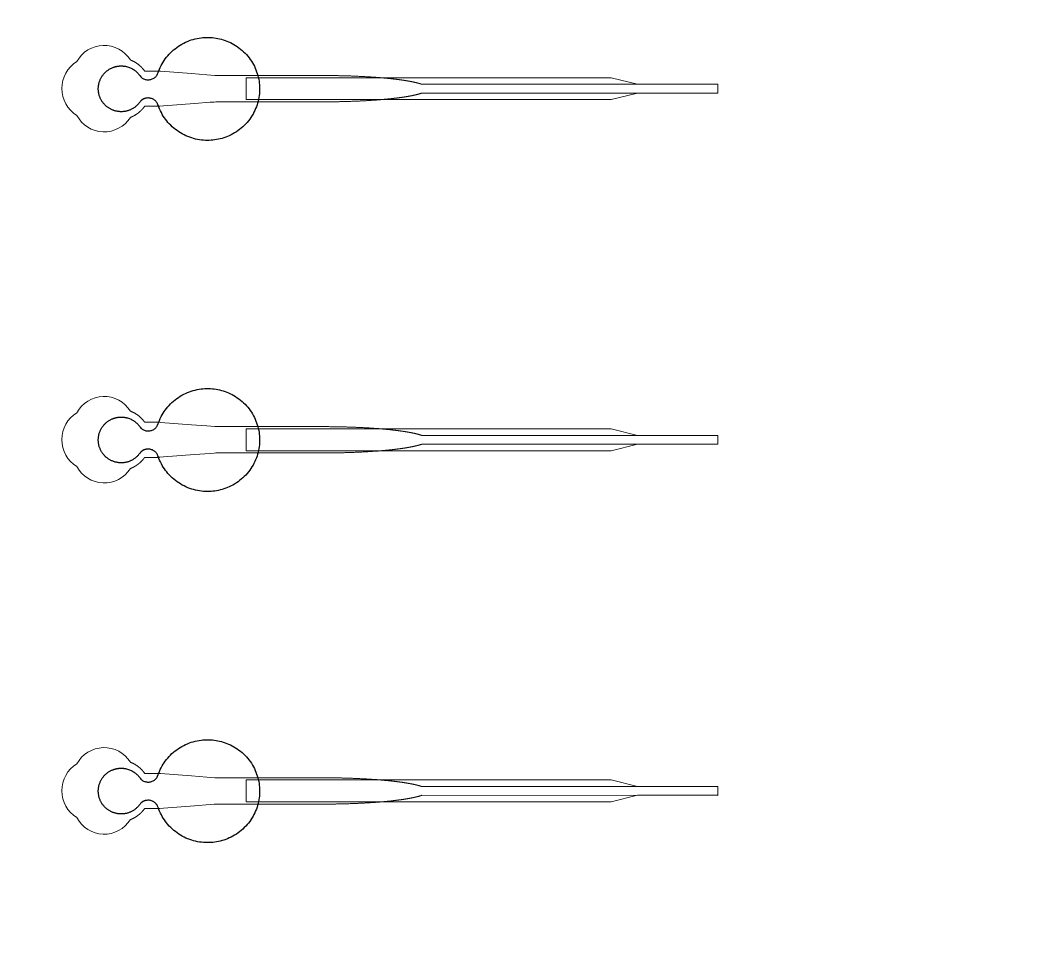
# Model space of a CAD drawing. Header units: inches. Extents: x -52997 to 52003, y -52254 to 52746.
# Drawn here: x -21085 to -15364, y 2758 to 7997 of the extents above; entities that cross this region are included whole.
import ezdxf

# ---------------------------------------------------------------- set-up
doc = ezdxf.new("R2010")
doc.units = ezdxf.units.IN
doc.header["$MEASUREMENT"] = 0
doc.layers.add('1', color=1, linetype='Continuous')
doc.layers.add('2', color=140, linetype='Continuous', lineweight=0)
doc.layers.add('3', color=90, linetype='Continuous', lineweight=0)

msp = doc.modelspace()

# ---------------------------------------------------------------- linework, layer by layer
at = {"layer": '1'}
for points in [[(-16283.4, -47485.7), (0, -47485.7), (16283.4, -47485.7, 5.999107)], [(-16250, -47285.7), (0, -47285.7), (16250, -47285.7, 5.986812)], [(-13685.8, -45485.7), (0, -45485.7), (13685.8, -45485.7, 6.794322)]]:
    msp.add_lwpolyline(points, format="xyb", close=True, dxfattribs=at)
msp.add_circle((-497.2, 245.8), 52500, dxfattribs=at)
for points in [[(-20399.8, 7534.5), (-20377.6, 7557.7), (-20346, 7552.5), (-20314.3, 7547.3), (-20300.7, 7518.2), (-20225.3, 7277.4), (-19973.3, 7315.1), (-19721.3, 7352.7), (-19721.1, 7604.9), (-19721, 7857), (-19973, 7894.9), (-20225, 7932.8), (-20300.6, 7692.1), (-20313.8, 7663.6), (-20344.7, 7657.8), (-20375.5, 7652.1), (-20398.1, 7673.9), (-20449.5, 7757.3), (-20543.9, 7731.2), (-20638.3, 7705.1), (-20639.5, 7607.1), (-20640.7, 7509.2), (-20546.9, 7480.8), (-20453.2, 7452.4), (-20399.8, 7534.5)], [(-20399.8, 5534.5), (-20377.6, 5557.7), (-20346, 5552.5), (-20314.3, 5547.3), (-20300.7, 5518.2), (-20225.3, 5277.4), (-19973.3, 5315.1), (-19721.3, 5352.7), (-19721.1, 5604.9), (-19721, 5857), (-19973, 5894.9), (-20225, 5932.8), (-20300.6, 5692.1), (-20313.8, 5663.6), (-20344.7, 5657.8), (-20375.5, 5652.1), (-20398.1, 5673.9), (-20449.5, 5757.3), (-20543.9, 5731.2), (-20638.3, 5705.1), (-20639.5, 5607.1), (-20640.7, 5509.2), (-20546.9, 5480.8), (-20453.2, 5452.4), (-20399.8, 5534.5)], [(-20399.8, 3534.5), (-20377.6, 3557.7), (-20346, 3552.5), (-20314.3, 3547.3), (-20300.7, 3518.2), (-20225.3, 3277.4), (-19973.3, 3315.1), (-19721.3, 3352.7), (-19721.1, 3604.9), (-19721, 3857), (-19973, 3894.9), (-20225, 3932.8), (-20300.6, 3692.1), (-20313.8, 3663.6), (-20344.7, 3657.8), (-20375.5, 3652.1), (-20398.1, 3673.9), (-20449.5, 3757.3), (-20543.9, 3731.2), (-20638.3, 3705.1), (-20639.5, 3607.1), (-20640.7, 3509.2), (-20546.9, 3480.8), (-20453.2, 3452.4), (-20399.8, 3534.5)]]:
    msp.add_rational_spline(points, [1, 0.884783429184, 1, 0.884783429184, 1, 0.758252289935, 1, 0.758252289935, 1, 0.758252289935, 1, 0.758252289935, 1, 0.888941908896, 1, 0.888941908896, 1, 0.79946124759, 1, 0.79946124759, 1, 0.79946124759, 1, 0.79946124759, 1], degree=2, knots=[0, 0, 0, 0.969535, 0.969535, 1.939069, 1.939069, 3.359405, 3.359405, 4.779741, 4.779741, 6.200078, 6.200078, 7.620414, 7.620414, 8.571947, 8.571947, 9.52348, 9.52348, 10.812277, 10.812277, 12.101074, 12.101074, 13.389871, 13.389871, 14.678668, 14.678668, 14.678668], dxfattribs=at)
at = {"layer": '2'}
for points in [[(-16283.4, -47485.7), (0, -47485.7), (16283.4, -47485.7, 5.999107)], [(-16250, -47285.7), (0, -47285.7), (16250, -47285.7, 5.986812)], [(-13685.8, -45485.7), (0, -45485.7), (13685.8, -45485.7, 6.794322)], [(-20457.1, 7442.7), (-20456.7, 7442.8), (-20455.9, 7443.2), (-20455.1, 7443.5), (-20454.2, 7443.8), (-20453.4, 7444.2), (-20452.5, 7444.5), (-20451.7, 7444.9), (-20450.8, 7445.2), (-20450, 7445.6), (-20449.1, 7446), (-20448.3, 7446.4), (-20447.4, 7446.7), (-20446.5, 7447.1), (-20445.7, 7447.5), (-20444.8, 7447.9), (-20444, 7448.4), (-20443.1, 7448.8), (-20442.3, 7449.2), (-20441.4, 7449.6), (-20440.5, 7450.1), (-20439.7, 7450.5), (-20438.8, 7451), (-20438, 7451.4), (-20437.1, 7451.9), (-20436.3, 7452.3), (-20435.4, 7452.8), (-20434.5, 7453.3), (-20433.7, 7453.8), (-20432.8, 7454.3), (-20432, 7454.8), (-20431.1, 7455.3), (-20430.3, 7455.8), (-20429.4, 7456.3), (-20428.6, 7456.8), (-20427.7, 7457.3), (-20426.9, 7457.8), (-20426, 7458.4), (-20425.2, 7458.9), (-20424.3, 7459.5), (-20423.5, 7460), (-20422.7, 7460.6), (-20421.8, 7461.1), (-20421, 7461.7), (-20420.1, 7462.3), (-20419.3, 7462.9), (-20418.5, 7463.4), (-20417.7, 7464), (-20416.8, 7464.6), (-20416, 7465.2), (-20415.2, 7465.8), (-20414.4, 7466.4), (-20413.6, 7467.1), (-20412.8, 7467.7), (-20411.9, 7468.3), (-20411.1, 7468.9), (-20410.3, 7469.6), (-20409.5, 7470.2), (-20408.7, 7470.8), (-20408, 7471.5), (-20407.2, 7472.1), (-20406.4, 7472.8), (-20405.6, 7473.5), (-20404.8, 7474.1), (-20404.1, 7474.8), (-20403.3, 7475.5), (-20402.5, 7476.1), (-20401.8, 7476.8), (-20401, 7477.5), (-20400.2, 7478.2), (-20399.5, 7478.9), (-20398.8, 7479.6), (-20398, 7480.3), (-20397.3, 7481), (-20396.6, 7481.7), (-20395.8, 7482.4), (-20395.1, 7483.1), (-20394.4, 7483.8), (-20393.7, 7484.5), (-20393, 7485.3), (-20392.3, 7486), (-20391.6, 7486.7), (-20390.9, 7487.4), (-20390.2, 7488.2), (-20389.5, 7488.9), (-20388.9, 7489.6), (-20388.2, 7490.4), (-20387.5, 7491.1), (-20386.9, 7491.9), (-20386.2, 7492.6), (-20385.6, 7493.4), (-20384.9, 7494.1), (-20384.3, 7494.9), (-20383.7, 7495.6), (-20383.1, 7496.4), (-20382.4, 7497.1), (-20381.8, 7497.9), (-20381.2, 7498.6), (-20380.6, 7499.4), (-20380, 7500.2), (-20379.5, 7500.9), (-20378.9, 7501.7), (-20378.3, 7502.5), (-20377.7, 7503.2), (-20377.2, 7504), (-20376.6, 7504.8), (-20376.1, 7505.5), (-20375.5, 7506.3), (-20331.9, 7506.3), (-20310.2, 7506.3), (-20299.3, 7506.3), (-20296.5, 7506.3), (-20295.2, 7506.3), (-20295.1, 7506.3), (-20295.1, 7506.3), (-20295.1, 7506.3), (-20295.1, 7506.3), (-20295.1, 7506.3), (-20295, 7506.3), (-20294.7, 7506.4), (-20294, 7506.4), (-20292.6, 7506.5), (-20289.8, 7506.7), (-20267.7, 7508.4), (-20091.1, 7522), (-20002.8, 7528.7), (-19980.7, 7530.4), (-19969.7, 7531.3), (-19969.3, 7531.3), (-19969.2, 7531.3), (-19969.2, 7531.3), (-19969.2, 7531.3), (-19969.1, 7531.3), (-19968.7, 7531.3), (-19708.2, 7531.3), (-19701.9, 7531.3), (-19689.3, 7531.3), (-19588.8, 7531.3), (-19387.8, 7531.3), (-19375.2, 7531.3), (-19368.9, 7531.3), (-19365.8, 7531.3), (-19364.2, 7531.3), (-19363.8, 7531.3), (-19363.6, 7531.3), (-19363.5, 7531.3), (-19363.5, 7531.3), (-19363.5, 7531.3), (-19363.5, 7531.3), (-19362.9, 7531.3), (-19358.3, 7531.3), (-19353.7, 7531.3), (-19349.1, 7531.3), (-19344.4, 7531.4), (-19339.8, 7531.4), (-19335.1, 7531.4), (-19330.5, 7531.4), (-19325.8, 7531.5), (-19321.1, 7531.5), (-19316.4, 7531.5), (-19311.7, 7531.6), (-19307, 7531.7), (-19302.2, 7531.7), (-19297.5, 7531.8), (-19292.7, 7531.8), (-19288, 7531.9), (-19283.2, 7532), (-19278.4, 7532.1), (-19273.7, 7532.2), (-19268.9, 7532.3), (-19264.1, 7532.4), (-19259.3, 7532.5), (-19254.5, 7532.6), (-19249.6, 7532.7), (-19244.8, 7532.8), (-19240, 7532.9), (-19235.2, 7533.1), (-19230.4, 7533.2), (-19225.5, 7533.3), (-19220.7, 7533.5), (-19215.9, 7533.6), (-19211, 7533.8), (-19206.2, 7533.9), (-19201.4, 7534.1), (-19196.5, 7534.3), (-19191.7, 7534.5), (-19186.9, 7534.6), (-19182.1, 7534.8), (-19177.2, 7535), (-19172.4, 7535.2), (-19167.6, 7535.4), (-19162.8, 7535.6), (-19158, 7535.9), (-19153.2, 7536.1), (-19148.4, 7536.3), (-19143.6, 7536.5), (-19138.8, 7536.8), (-19134.1, 7537), (-19129.3, 7537.3), (-19124.5, 7537.5), (-19119.8, 7537.8), (-19115.1, 7538), (-19110.4, 7538.3), (-19105.7, 7538.6), (-19101, 7538.9), (-19096.3, 7539.2), (-19091.6, 7539.5), (-19087, 7539.8), (-19082.3, 7540.1), (-19077.7, 7540.4), (-19073.1, 7540.7), (-19068.5, 7541), (-19063.9, 7541.3), (-19061.6, 7541.5), (-19059.4, 7541.7), (-19057.1, 7541.8), (-19054.8, 7542), (-19052.6, 7542.2), (-19050.3, 7542.3), (-19048.1, 7542.5), (-19045.8, 7542.7), (-19043.6, 7542.9), (-19041.3, 7543), (-19039.1, 7543.2), (-19036.9, 7543.4), (-19034.7, 7543.6), (-19032.4, 7543.8), (-19030.2, 7543.9), (-19028, 7544.1), (-19025.8, 7544.3), (-19023.6, 7544.5), (-19021.5, 7544.7), (-19019.3, 7544.9), (-19017.1, 7545.1), (-19014.9, 7545.3), (-19012.8, 7545.5), (-19010.6, 7545.7), (-19008.5, 7545.9), (-19006.3, 7546.1), (-19004.2, 7546.3), (-19002, 7546.5), (-18999.9, 7546.7), (-18997.8, 7546.9), (-18995.7, 7547.1), (-18993.6, 7547.3), (-18991.5, 7547.5), (-18989.4, 7547.7), (-18987.3, 7547.9), (-18985.2, 7548.1), (-18983.2, 7548.3), (-18981.1, 7548.5), (-18979, 7548.7), (-18977, 7548.9), (-18975, 7549.2), (-18972.9, 7549.4), (-18970.9, 7549.6), (-18968.9, 7549.8), (-18966.9, 7550), (-18964.9, 7550.3), (-18962.9, 7550.5), (-18960.9, 7550.7), (-18958.9, 7550.9), (-18956.9, 7551.2), (-18955, 7551.4), (-18953, 7551.6), (-18951.1, 7551.8), (-18949.1, 7552.1), (-18947.2, 7552.3), (-18945.3, 7552.5), (-18943.3, 7552.8), (-18941.4, 7553), (-18939.5, 7553.2), (-18937.6, 7553.5), (-18935.8, 7553.7), (-18933.9, 7554), (-18932, 7554.2), (-18930.2, 7554.4), (-18928.3, 7554.7), (-18926.5, 7554.9), (-18924.6, 7555.2), (-18922.8, 7555.4), (-18921, 7555.7), (-18919.2, 7555.9), (-18917.4, 7556.2), (-18915.6, 7556.4), (-18913.9, 7556.7), (-18912.1, 7556.9), (-18910.3, 7557.2), (-18908.6, 7557.4), (-18906.8, 7557.7), (-18905.1, 7557.9), (-18903.4, 7558.2), (-18901.7, 7558.4), (-18900, 7558.7), (-18898.3, 7558.9), (-18896.6, 7559.2), (-18894.9, 7559.5), (-18893.3, 7559.7), (-18891.6, 7560), (-18890, 7560.3), (-18888.3, 7560.5), (-18886.7, 7560.8), (-18885.1, 7561), (-18883.5, 7561.3), (-18881.9, 7561.6), (-18880.3, 7561.8), (-18878.8, 7562.1), (-18877.2, 7562.4), (-18875.6, 7562.7), (-18874.1, 7562.9), (-18872.6, 7563.2), (-18871, 7563.5), (-18869.5, 7563.7), (-18868, 7564), (-18866.5, 7564.3), (-18865.1, 7564.6), (-18863.6, 7564.8), (-18862.1, 7565.1), (-18860.7, 7565.4), (-18859.2, 7565.7), (-18857.8, 7565.9), (-18856.4, 7566.2), (-18855, 7566.5), (-18853.6, 7566.8), (-18852.2, 7567.1), (-18850.8, 7567.4), (-18849.4, 7567.6), (-18848.1, 7567.9), (-18846.7, 7568.2), (-18845.4, 7568.5), (-18844.1, 7568.8), (-18842.8, 7569.1), (-18841.5, 7569.3), (-18840.2, 7569.6), (-18838.9, 7569.9), (-18837.6, 7570.2), (-18836.4, 7570.5), (-18835.1, 7570.8), (-18833.9, 7571.1), (-18832.7, 7571.4), (-18831.5, 7571.6), (-18830.3, 7571.9), (-18829.1, 7572.2), (-18827.9, 7572.5), (-18826.7, 7572.8), (-18825.6, 7573.1), (-18824.4, 7573.4), (-18823.3, 7573.7), (-18822.1, 7574), (-18821, 7574.3), (-18819.9, 7574.6), (-18818.8, 7574.9), (-18817.7, 7575.1), (-18816.7, 7575.4), (-18815.6, 7575.7), (-18814.6, 7576), (-18813.5, 7576.3), (-18812.5, 7576.6), (-18811.5, 7576.9), (-18810.5, 7577.2), (-18809.5, 7577.5), (-18808.5, 7577.8), (-18807.5, 7578.1), (-18806.6, 7578.4), (-18805.6, 7578.7), (-18804.7, 7579), (-18803.7, 7579.3), (-18802.8, 7579.6), (-18801.9, 7579.9), (-18801, 7580.2), (-18800.1, 7580.5), (-18799.3, 7580.8), (-18797.9, 7581.3), (-17112.2, 7581.1), (-17112.2, 7631.3), (-18797.8, 7631.3), (-18798.1, 7631.4), (-18798.9, 7631.7), (-18799.8, 7632), (-18800.7, 7632.3), (-18801.6, 7632.6), (-18802.5, 7632.9), (-18803.4, 7633.2), (-18804.3, 7633.5), (-18805.3, 7633.8), (-18806.2, 7634.1), (-18807.2, 7634.4), (-18808.1, 7634.7), (-18809.1, 7635), (-18810.1, 7635.3), (-18811.1, 7635.6), (-18812.1, 7635.9), (-18813.2, 7636.2), (-18814.2, 7636.5), (-18815.3, 7636.8), (-18816.3, 7637.1), (-18817.4, 7637.4), (-18818.5, 7637.7), (-18819.6, 7638), (-18820.7, 7638.3), (-18821.8, 7638.6), (-18822.9, 7638.9), (-18824, 7639.2), (-18825.2, 7639.5), (-18826.4, 7639.7), (-18827.5, 7640), (-18828.7, 7640.3), (-18829.9, 7640.6), (-18831.1, 7640.9), (-18832.3, 7641.2), (-18833.5, 7641.5), (-18834.8, 7641.8), (-18836, 7642.1), (-18837.3, 7642.4), (-18838.6, 7642.6), (-18839.8, 7642.9), (-18841.1, 7643.2), (-18842.4, 7643.5), (-18843.7, 7643.8), (-18845.1, 7644.1), (-18846.4, 7644.4), (-18847.7, 7644.6), (-18849.1, 7644.9), (-18850.5, 7645.2), (-18851.8, 7645.5), (-18853.2, 7645.8), (-18854.6, 7646.1), (-18856, 7646.3), (-18857.4, 7646.6), (-18858.9, 7646.9), (-18860.3, 7647.2), (-18861.8, 7647.5), (-18863.2, 7647.7), (-18864.7, 7648), (-18866.2, 7648.3), (-18867.7, 7648.6), (-18869.2, 7648.8), (-18870.7, 7649.1), (-18872.2, 7649.4), (-18873.7, 7649.6), (-18875.3, 7649.9), (-18876.8, 7650.2), (-18878.4, 7650.5), (-18880, 7650.7), (-18881.6, 7651), (-18883.1, 7651.3), (-18884.8, 7651.5), (-18886.4, 7651.8), (-18888, 7652.1), (-18889.6, 7652.3), (-18891.3, 7652.6), (-18892.9, 7652.9), (-18894.6, 7653.1), (-18896.3, 7653.4), (-18897.9, 7653.6), (-18899.6, 7653.9), (-18901.3, 7654.1), (-18903, 7654.4), (-18904.8, 7654.7), (-18906.5, 7654.9), (-18908.2, 7655.2), (-18910, 7655.4), (-18911.7, 7655.7), (-18913.5, 7655.9), (-18915.3, 7656.2), (-18917, 7656.4), (-18918.8, 7656.7), (-18920.6, 7656.9), (-18922.5, 7657.2), (-18924.3, 7657.4), (-18926.1, 7657.7), (-18927.9, 7657.9), (-18929.8, 7658.1), (-18931.6, 7658.4), (-18933.5, 7658.6), (-18935.4, 7658.9), (-18937.3, 7659.1), (-18939.1, 7659.3), (-18941, 7659.6), (-18943, 7659.8), (-18944.9, 7660), (-18946.8, 7660.3), (-18948.7, 7660.5), (-18950.7, 7660.7), (-18952.6, 7661), (-18954.6, 7661.2), (-18956.5, 7661.4), (-18958.5, 7661.7), (-18960.5, 7661.9), (-18962.5, 7662.1), (-18964.4, 7662.3), (-18966.5, 7662.6), (-18968.5, 7662.8), (-18970.5, 7663), (-18972.5, 7663.2), (-18974.5, 7663.4), (-18976.6, 7663.6), (-18978.6, 7663.9), (-18980.7, 7664.1), (-18982.7, 7664.3), (-18984.8, 7664.5), (-18986.9, 7664.7), (-18988.9, 7664.9), (-18991, 7665.1), (-18993.1, 7665.3), (-18995.2, 7665.5), (-18997.3, 7665.7), (-18999.5, 7665.9), (-19001.6, 7666.1), (-19003.7, 7666.3), (-19005.8, 7666.5), (-19008, 7666.7), (-19010.1, 7666.9), (-19012.3, 7667.1), (-19014.4, 7667.3), (-19016.6, 7667.5), (-19018.8, 7667.7), (-19020.9, 7667.9), (-19023.1, 7668.1), (-19025.3, 7668.3), (-19027.5, 7668.5), (-19029.7, 7668.6), (-19031.9, 7668.8), (-19034.1, 7669), (-19036.3, 7669.2), (-19038.5, 7669.4), (-19040.8, 7669.5), (-19043, 7669.7), (-19045.2, 7669.9), (-19047.5, 7670.1), (-19049.7, 7670.2), (-19052, 7670.4), (-19054.2, 7670.6), (-19056.5, 7670.8), (-19058.8, 7670.9), (-19061, 7671.1), (-19065.6, 7671.4), (-19070.1, 7671.7), (-19074.7, 7672.1), (-19079.3, 7672.4), (-19083.9, 7672.7), (-19088.6, 7673), (-19093.2, 7673.3), (-19097.9, 7673.6), (-19102.5, 7673.9), (-19107.2, 7674.1), (-19111.9, 7674.4), (-19116.6, 7674.7), (-19121.4, 7674.9), (-19126.1, 7675.2), (-19130.8, 7675.5), (-19135.6, 7675.7), (-19140.3, 7675.9), (-19145.1, 7676.2), (-19149.8, 7676.4), (-19154.6, 7676.6), (-19159.4, 7676.8), (-19164.2, 7677.1), (-19169, 7677.3), (-19173.8, 7677.5), (-19178.6, 7677.7), (-19183.4, 7677.9), (-19188.2, 7678), (-19193, 7678.2), (-19197.8, 7678.4), (-19202.6, 7678.6), (-19207.4, 7678.7), (-19212.2, 7678.9), (-19217, 7679.1), (-19221.8, 7679.2), (-19226.7, 7679.3), (-19231.5, 7679.5), (-19236.3, 7679.6), (-19241.1, 7679.7), (-19245.8, 7679.9), (-19250.6, 7680), (-19255.4, 7680.1), (-19260.2, 7680.2), (-19265, 7680.3), (-19269.7, 7680.4), (-19274.5, 7680.5), (-19279.3, 7680.6), (-19284, 7680.7), (-19288.7, 7680.7), (-19293.5, 7680.8), (-19298.2, 7680.9), (-19302.9, 7680.9), (-19307.6, 7681), (-19312.3, 7681), (-19317, 7681.1), (-19321.6, 7681.1), (-19326.3, 7681.2), (-19330.9, 7681.2), (-19335.6, 7681.2), (-19340.2, 7681.3), (-19344.8, 7681.3), (-19349.4, 7681.3), (-19351.7, 7681.3), (-19352.3, 7681.3), (-19352.6, 7681.3), (-19352.7, 7681.3), (-19352.9, 7681.3), (-19354.5, 7681.3), (-19360.9, 7681.3), (-19373.6, 7681.3), (-19424.6, 7681.3), (-19628.5, 7681.3), (-19679.5, 7681.3), (-19705, 7681.3), (-19711.4, 7681.3), (-19713, 7681.3), (-19968.8, 7681.3), (-19969.2, 7681.3), (-19969.2, 7681.3), (-19969.2, 7681.3), (-19969.3, 7681.3), (-19969.3, 7681.3), (-19969.7, 7681.3), (-19971.1, 7681.4), (-19976.6, 7681.9), (-20020.8, 7685.3), (-20109.1, 7692), (-20285.7, 7705.6), (-20291.2, 7706), (-20294, 7706.2), (-20294.7, 7706.3), (-20295, 7706.3), (-20295.1, 7706.3), (-20295.1, 7706.3), (-20295.1, 7706.3), (-20295.1, 7706.3), (-20295.1, 7706.3), (-20295.2, 7706.3), (-20295.5, 7706.3), (-20298.2, 7706.3), (-20303.7, 7706.3), (-20314.6, 7706.3), (-20336.4, 7706.3), (-20358.2, 7706.3), (-20369.1, 7706.3), (-20374.5, 7706.3), (-20375.2, 7706.3), (-20375.4, 7706.3), (-20375.5, 7706.3), (-20375.5, 7706.3), (-20375.5, 7706.3), (-20375.5, 7706.3), (-20375.6, 7706.3), (-20375.9, 7706.9), (-20376.7, 7708), (-20377.6, 7709.1), (-20378.4, 7710.3), (-20379.2, 7711.4), (-20380.1, 7712.5), (-20380.9, 7713.6), (-20381.8, 7714.7), (-20382.7, 7715.8), (-20383.6, 7717), (-20384.5, 7718.1), (-20385.4, 7719.2), (-20386.4, 7720.3), (-20387.3, 7721.4), (-20388.3, 7722.4), (-20389.3, 7723.5), (-20390.3, 7724.6), (-20391.3, 7725.7), (-20392.3, 7726.8), (-20393.3, 7727.8), (-20394.3, 7728.9), (-20395.4, 7729.9), (-20396.5, 7731), (-20397.5, 7732), (-20398.6, 7733.1), (-20399.7, 7734.1), (-20400.8, 7735.1), (-20401.9, 7736.1), (-20403.1, 7737.2), (-20404.2, 7738.2), (-20405.4, 7739.2), (-20406.5, 7740.1), (-20407.7, 7741.1), (-20408.9, 7742.1), (-20410.1, 7743.1), (-20411.3, 7744), (-20412.5, 7745), (-20413.8, 7745.9), (-20415, 7746.8), (-20416.3, 7747.7), (-20417.5, 7748.7), (-20418.8, 7749.6), (-20420.1, 7750.4), (-20421.4, 7751.3), (-20422.6, 7752.2), (-20424, 7753.1), (-20425.3, 7753.9), (-20426.6, 7754.7), (-20427.9, 7755.6), (-20429.2, 7756.4), (-20430.6, 7757.2), (-20431.9, 7758), (-20433.3, 7758.7), (-20434.7, 7759.5), (-20436, 7760.3), (-20437.4, 7761), (-20438.8, 7761.7), (-20440.2, 7762.4), (-20441.6, 7763.1), (-20443, 7763.8), (-20444.4, 7764.5), (-20445.8, 7765.2), (-20447.2, 7765.8), (-20448.6, 7766.5), (-20450, 7767.1), (-20451.5, 7767.7), (-20452.9, 7768.3), (-20454.3, 7768.9), (-20455.8, 7769.4), (-20457, 7769.9, 0.576044), (-20761.6, 7760.6, 0.560065), (-20761.6, 7454.1, 0.578435)], [(-20457.1, 5442.7), (-20456.7, 5442.8), (-20455.9, 5443.2), (-20455.1, 5443.5), (-20454.2, 5443.8), (-20453.4, 5444.2), (-20452.5, 5444.5), (-20451.7, 5444.9), (-20450.8, 5445.2), (-20450, 5445.6), (-20449.1, 5446), (-20448.3, 5446.4), (-20447.4, 5446.7), (-20446.5, 5447.1), (-20445.7, 5447.5), (-20444.8, 5447.9), (-20444, 5448.4), (-20443.1, 5448.8), (-20442.3, 5449.2), (-20441.4, 5449.6), (-20440.5, 5450.1), (-20439.7, 5450.5), (-20438.8, 5451), (-20438, 5451.4), (-20437.1, 5451.9), (-20436.3, 5452.3), (-20435.4, 5452.8), (-20434.5, 5453.3), (-20433.7, 5453.8), (-20432.8, 5454.3), (-20432, 5454.8), (-20431.1, 5455.3), (-20430.3, 5455.8), (-20429.4, 5456.3), (-20428.6, 5456.8), (-20427.7, 5457.3), (-20426.9, 5457.8), (-20426, 5458.4), (-20425.2, 5458.9), (-20424.3, 5459.5), (-20423.5, 5460), (-20422.7, 5460.6), (-20421.8, 5461.1), (-20421, 5461.7), (-20420.1, 5462.3), (-20419.3, 5462.9), (-20418.5, 5463.4), (-20417.7, 5464), (-20416.8, 5464.6), (-20416, 5465.2), (-20415.2, 5465.8), (-20414.4, 5466.4), (-20413.6, 5467.1), (-20412.8, 5467.7), (-20411.9, 5468.3), (-20411.1, 5468.9), (-20410.3, 5469.6), (-20409.5, 5470.2), (-20408.7, 5470.8), (-20408, 5471.5), (-20407.2, 5472.1), (-20406.4, 5472.8), (-20405.6, 5473.5), (-20404.8, 5474.1), (-20404.1, 5474.8), (-20403.3, 5475.5), (-20402.5, 5476.1), (-20401.8, 5476.8), (-20401, 5477.5), (-20400.2, 5478.2), (-20399.5, 5478.9), (-20398.8, 5479.6), (-20398, 5480.3), (-20397.3, 5481), (-20396.6, 5481.7), (-20395.8, 5482.4), (-20395.1, 5483.1), (-20394.4, 5483.8), (-20393.7, 5484.5), (-20393, 5485.3), (-20392.3, 5486), (-20391.6, 5486.7), (-20390.9, 5487.4), (-20390.2, 5488.2), (-20389.5, 5488.9), (-20388.9, 5489.6), (-20388.2, 5490.4), (-20387.5, 5491.1), (-20386.9, 5491.9), (-20386.2, 5492.6), (-20385.6, 5493.4), (-20384.9, 5494.1), (-20384.3, 5494.9), (-20383.7, 5495.6), (-20383.1, 5496.4), (-20382.4, 5497.1), (-20381.8, 5497.9), (-20381.2, 5498.6), (-20380.6, 5499.4), (-20380, 5500.2), (-20379.5, 5500.9), (-20378.9, 5501.7), (-20378.3, 5502.5), (-20377.7, 5503.2), (-20377.2, 5504), (-20376.6, 5504.8), (-20376.1, 5505.5), (-20375.5, 5506.3), (-20331.9, 5506.3), (-20310.2, 5506.3), (-20299.3, 5506.3), (-20296.5, 5506.3), (-20295.2, 5506.3), (-20295.1, 5506.3), (-20295.1, 5506.3), (-20295.1, 5506.3), (-20295.1, 5506.3), (-20295.1, 5506.3), (-20295, 5506.3), (-20294.7, 5506.4), (-20294, 5506.4), (-20292.6, 5506.5), (-20289.8, 5506.7), (-20267.7, 5508.4), (-20091.1, 5522), (-20002.8, 5528.7), (-19980.7, 5530.4), (-19969.7, 5531.3), (-19969.3, 5531.3), (-19969.2, 5531.3), (-19969.2, 5531.3), (-19969.2, 5531.3), (-19969.1, 5531.3), (-19968.7, 5531.3), (-19708.2, 5531.3), (-19701.9, 5531.3), (-19689.3, 5531.3), (-19588.8, 5531.3), (-19387.8, 5531.3), (-19375.2, 5531.3), (-19368.9, 5531.3), (-19365.8, 5531.3), (-19364.2, 5531.3), (-19363.8, 5531.3), (-19363.6, 5531.3), (-19363.5, 5531.3), (-19363.5, 5531.3), (-19363.5, 5531.3), (-19363.5, 5531.3), (-19362.9, 5531.3), (-19358.3, 5531.3), (-19353.7, 5531.3), (-19349.1, 5531.3), (-19344.4, 5531.4), (-19339.8, 5531.4), (-19335.1, 5531.4), (-19330.5, 5531.4), (-19325.8, 5531.5), (-19321.1, 5531.5), (-19316.4, 5531.5), (-19311.7, 5531.6), (-19307, 5531.7), (-19302.2, 5531.7), (-19297.5, 5531.8), (-19292.7, 5531.8), (-19288, 5531.9), (-19283.2, 5532), (-19278.4, 5532.1), (-19273.7, 5532.2), (-19268.9, 5532.3), (-19264.1, 5532.4), (-19259.3, 5532.5), (-19254.5, 5532.6), (-19249.6, 5532.7), (-19244.8, 5532.8), (-19240, 5532.9), (-19235.2, 5533.1), (-19230.4, 5533.2), (-19225.5, 5533.3), (-19220.7, 5533.5), (-19215.9, 5533.6), (-19211, 5533.8), (-19206.2, 5533.9), (-19201.4, 5534.1), (-19196.5, 5534.3), (-19191.7, 5534.5), (-19186.9, 5534.6), (-19182.1, 5534.8), (-19177.2, 5535), (-19172.4, 5535.2), (-19167.6, 5535.4), (-19162.8, 5535.6), (-19158, 5535.9), (-19153.2, 5536.1), (-19148.4, 5536.3), (-19143.6, 5536.5), (-19138.8, 5536.8), (-19134.1, 5537), (-19129.3, 5537.3), (-19124.5, 5537.5), (-19119.8, 5537.8), (-19115.1, 5538), (-19110.4, 5538.3), (-19105.7, 5538.6), (-19101, 5538.9), (-19096.3, 5539.2), (-19091.6, 5539.5), (-19087, 5539.8), (-19082.3, 5540.1), (-19077.7, 5540.4), (-19073.1, 5540.7), (-19068.5, 5541), (-19063.9, 5541.3), (-19061.6, 5541.5), (-19059.4, 5541.7), (-19057.1, 5541.8), (-19054.8, 5542), (-19052.6, 5542.2), (-19050.3, 5542.3), (-19048.1, 5542.5), (-19045.8, 5542.7), (-19043.6, 5542.9), (-19041.3, 5543), (-19039.1, 5543.2), (-19036.9, 5543.4), (-19034.7, 5543.6), (-19032.4, 5543.8), (-19030.2, 5543.9), (-19028, 5544.1), (-19025.8, 5544.3), (-19023.6, 5544.5), (-19021.5, 5544.7), (-19019.3, 5544.9), (-19017.1, 5545.1), (-19014.9, 5545.3), (-19012.8, 5545.5), (-19010.6, 5545.7), (-19008.5, 5545.9), (-19006.3, 5546.1), (-19004.2, 5546.3), (-19002, 5546.5), (-18999.9, 5546.7), (-18997.8, 5546.9), (-18995.7, 5547.1), (-18993.6, 5547.3), (-18991.5, 5547.5), (-18989.4, 5547.7), (-18987.3, 5547.9), (-18985.2, 5548.1), (-18983.2, 5548.3), (-18981.1, 5548.5), (-18979, 5548.7), (-18977, 5548.9), (-18975, 5549.2), (-18972.9, 5549.4), (-18970.9, 5549.6), (-18968.9, 5549.8), (-18966.9, 5550), (-18964.9, 5550.3), (-18962.9, 5550.5), (-18960.9, 5550.7), (-18958.9, 5550.9), (-18956.9, 5551.2), (-18955, 5551.4), (-18953, 5551.6), (-18951.1, 5551.8), (-18949.1, 5552.1), (-18947.2, 5552.3), (-18945.3, 5552.5), (-18943.3, 5552.8), (-18941.4, 5553), (-18939.5, 5553.2), (-18937.6, 5553.5), (-18935.8, 5553.7), (-18933.9, 5554), (-18932, 5554.2), (-18930.2, 5554.4), (-18928.3, 5554.7), (-18926.5, 5554.9), (-18924.6, 5555.2), (-18922.8, 5555.4), (-18921, 5555.7), (-18919.2, 5555.9), (-18917.4, 5556.2), (-18915.6, 5556.4), (-18913.9, 5556.7), (-18912.1, 5556.9), (-18910.3, 5557.2), (-18908.6, 5557.4), (-18906.8, 5557.7), (-18905.1, 5557.9), (-18903.4, 5558.2), (-18901.7, 5558.4), (-18900, 5558.7), (-18898.3, 5558.9), (-18896.6, 5559.2), (-18894.9, 5559.5), (-18893.3, 5559.7), (-18891.6, 5560), (-18890, 5560.3), (-18888.3, 5560.5), (-18886.7, 5560.8), (-18885.1, 5561), (-18883.5, 5561.3), (-18881.9, 5561.6), (-18880.3, 5561.8), (-18878.8, 5562.1), (-18877.2, 5562.4), (-18875.6, 5562.7), (-18874.1, 5562.9), (-18872.6, 5563.2), (-18871, 5563.5), (-18869.5, 5563.7), (-18868, 5564), (-18866.5, 5564.3), (-18865.1, 5564.6), (-18863.6, 5564.8), (-18862.1, 5565.1), (-18860.7, 5565.4), (-18859.2, 5565.7), (-18857.8, 5565.9), (-18856.4, 5566.2), (-18855, 5566.5), (-18853.6, 5566.8), (-18852.2, 5567.1), (-18850.8, 5567.4), (-18849.4, 5567.6), (-18848.1, 5567.9), (-18846.7, 5568.2), (-18845.4, 5568.5), (-18844.1, 5568.8), (-18842.8, 5569.1), (-18841.5, 5569.3), (-18840.2, 5569.6), (-18838.9, 5569.9), (-18837.6, 5570.2), (-18836.4, 5570.5), (-18835.1, 5570.8), (-18833.9, 5571.1), (-18832.7, 5571.4), (-18831.5, 5571.6), (-18830.3, 5571.9), (-18829.1, 5572.2), (-18827.9, 5572.5), (-18826.7, 5572.8), (-18825.6, 5573.1), (-18824.4, 5573.4), (-18823.3, 5573.7), (-18822.1, 5574), (-18821, 5574.3), (-18819.9, 5574.6), (-18818.8, 5574.9), (-18817.7, 5575.1), (-18816.7, 5575.4), (-18815.6, 5575.7), (-18814.6, 5576), (-18813.5, 5576.3), (-18812.5, 5576.6), (-18811.5, 5576.9), (-18810.5, 5577.2), (-18809.5, 5577.5), (-18808.5, 5577.8), (-18807.5, 5578.1), (-18806.6, 5578.4), (-18805.6, 5578.7), (-18804.7, 5579), (-18803.7, 5579.3), (-18802.8, 5579.6), (-18801.9, 5579.9), (-18801, 5580.2), (-18800.1, 5580.5), (-18799.3, 5580.8), (-18797.9, 5581.3), (-17112.2, 5581.1), (-17112.2, 5631.3), (-18797.8, 5631.3), (-18798.1, 5631.4), (-18798.9, 5631.7), (-18799.8, 5632), (-18800.7, 5632.3), (-18801.6, 5632.6), (-18802.5, 5632.9), (-18803.4, 5633.2), (-18804.3, 5633.5), (-18805.3, 5633.8), (-18806.2, 5634.1), (-18807.2, 5634.4), (-18808.1, 5634.7), (-18809.1, 5635), (-18810.1, 5635.3), (-18811.1, 5635.6), (-18812.1, 5635.9), (-18813.2, 5636.2), (-18814.2, 5636.5), (-18815.3, 5636.8), (-18816.3, 5637.1), (-18817.4, 5637.4), (-18818.5, 5637.7), (-18819.6, 5638), (-18820.7, 5638.3), (-18821.8, 5638.6), (-18822.9, 5638.9), (-18824, 5639.2), (-18825.2, 5639.5), (-18826.4, 5639.7), (-18827.5, 5640), (-18828.7, 5640.3), (-18829.9, 5640.6), (-18831.1, 5640.9), (-18832.3, 5641.2), (-18833.5, 5641.5), (-18834.8, 5641.8), (-18836, 5642.1), (-18837.3, 5642.4), (-18838.6, 5642.6), (-18839.8, 5642.9), (-18841.1, 5643.2), (-18842.4, 5643.5), (-18843.7, 5643.8), (-18845.1, 5644.1), (-18846.4, 5644.4), (-18847.7, 5644.6), (-18849.1, 5644.9), (-18850.5, 5645.2), (-18851.8, 5645.5), (-18853.2, 5645.8), (-18854.6, 5646.1), (-18856, 5646.3), (-18857.4, 5646.6), (-18858.9, 5646.9), (-18860.3, 5647.2), (-18861.8, 5647.5), (-18863.2, 5647.7), (-18864.7, 5648), (-18866.2, 5648.3), (-18867.7, 5648.6), (-18869.2, 5648.8), (-18870.7, 5649.1), (-18872.2, 5649.4), (-18873.7, 5649.6), (-18875.3, 5649.9), (-18876.8, 5650.2), (-18878.4, 5650.5), (-18880, 5650.7), (-18881.6, 5651), (-18883.1, 5651.3), (-18884.8, 5651.5), (-18886.4, 5651.8), (-18888, 5652.1), (-18889.6, 5652.3), (-18891.3, 5652.6), (-18892.9, 5652.9), (-18894.6, 5653.1), (-18896.3, 5653.4), (-18897.9, 5653.6), (-18899.6, 5653.9), (-18901.3, 5654.1), (-18903, 5654.4), (-18904.8, 5654.7), (-18906.5, 5654.9), (-18908.2, 5655.2), (-18910, 5655.4), (-18911.7, 5655.7), (-18913.5, 5655.9), (-18915.3, 5656.2), (-18917, 5656.4), (-18918.8, 5656.7), (-18920.6, 5656.9), (-18922.5, 5657.2), (-18924.3, 5657.4), (-18926.1, 5657.7), (-18927.9, 5657.9), (-18929.8, 5658.1), (-18931.6, 5658.4), (-18933.5, 5658.6), (-18935.4, 5658.9), (-18937.3, 5659.1), (-18939.1, 5659.3), (-18941, 5659.6), (-18943, 5659.8), (-18944.9, 5660), (-18946.8, 5660.3), (-18948.7, 5660.5), (-18950.7, 5660.7), (-18952.6, 5661), (-18954.6, 5661.2), (-18956.5, 5661.4), (-18958.5, 5661.7), (-18960.5, 5661.9), (-18962.5, 5662.1), (-18964.4, 5662.3), (-18966.5, 5662.6), (-18968.5, 5662.8), (-18970.5, 5663), (-18972.5, 5663.2), (-18974.5, 5663.4), (-18976.6, 5663.6), (-18978.6, 5663.9), (-18980.7, 5664.1), (-18982.7, 5664.3), (-18984.8, 5664.5), (-18986.9, 5664.7), (-18988.9, 5664.9), (-18991, 5665.1), (-18993.1, 5665.3), (-18995.2, 5665.5), (-18997.3, 5665.7), (-18999.5, 5665.9), (-19001.6, 5666.1), (-19003.7, 5666.3), (-19005.8, 5666.5), (-19008, 5666.7), (-19010.1, 5666.9), (-19012.3, 5667.1), (-19014.4, 5667.3), (-19016.6, 5667.5), (-19018.8, 5667.7), (-19020.9, 5667.9), (-19023.1, 5668.1), (-19025.3, 5668.3), (-19027.5, 5668.5), (-19029.7, 5668.6), (-19031.9, 5668.8), (-19034.1, 5669), (-19036.3, 5669.2), (-19038.5, 5669.4), (-19040.8, 5669.5), (-19043, 5669.7), (-19045.2, 5669.9), (-19047.5, 5670.1), (-19049.7, 5670.2), (-19052, 5670.4), (-19054.2, 5670.6), (-19056.5, 5670.8), (-19058.8, 5670.9), (-19061, 5671.1), (-19065.6, 5671.4), (-19070.1, 5671.7), (-19074.7, 5672.1), (-19079.3, 5672.4), (-19083.9, 5672.7), (-19088.6, 5673), (-19093.2, 5673.3), (-19097.9, 5673.6), (-19102.5, 5673.9), (-19107.2, 5674.1), (-19111.9, 5674.4), (-19116.6, 5674.7), (-19121.4, 5674.9), (-19126.1, 5675.2), (-19130.8, 5675.5), (-19135.6, 5675.7), (-19140.3, 5675.9), (-19145.1, 5676.2), (-19149.8, 5676.4), (-19154.6, 5676.6), (-19159.4, 5676.8), (-19164.2, 5677.1), (-19169, 5677.3), (-19173.8, 5677.5), (-19178.6, 5677.7), (-19183.4, 5677.9), (-19188.2, 5678), (-19193, 5678.2), (-19197.8, 5678.4), (-19202.6, 5678.6), (-19207.4, 5678.7), (-19212.2, 5678.9), (-19217, 5679.1), (-19221.8, 5679.2), (-19226.7, 5679.3), (-19231.5, 5679.5), (-19236.3, 5679.6), (-19241.1, 5679.7), (-19245.8, 5679.9), (-19250.6, 5680), (-19255.4, 5680.1), (-19260.2, 5680.2), (-19265, 5680.3), (-19269.7, 5680.4), (-19274.5, 5680.5), (-19279.3, 5680.6), (-19284, 5680.7), (-19288.7, 5680.7), (-19293.5, 5680.8), (-19298.2, 5680.9), (-19302.9, 5680.9), (-19307.6, 5681), (-19312.3, 5681), (-19317, 5681.1), (-19321.6, 5681.1), (-19326.3, 5681.2), (-19330.9, 5681.2), (-19335.6, 5681.2), (-19340.2, 5681.3), (-19344.8, 5681.3), (-19349.4, 5681.3), (-19351.7, 5681.3), (-19352.3, 5681.3), (-19352.6, 5681.3), (-19352.7, 5681.3), (-19352.9, 5681.3), (-19354.5, 5681.3), (-19360.9, 5681.3), (-19373.6, 5681.3), (-19424.6, 5681.3), (-19628.5, 5681.3), (-19679.5, 5681.3), (-19705, 5681.3), (-19711.4, 5681.3), (-19713, 5681.3), (-19968.8, 5681.3), (-19969.2, 5681.3), (-19969.2, 5681.3), (-19969.2, 5681.3), (-19969.3, 5681.3), (-19969.3, 5681.3), (-19969.7, 5681.3), (-19971.1, 5681.4), (-19976.6, 5681.9), (-20020.8, 5685.3), (-20109.1, 5692), (-20285.7, 5705.6), (-20291.2, 5706), (-20294, 5706.2), (-20294.7, 5706.3), (-20295, 5706.3), (-20295.1, 5706.3), (-20295.1, 5706.3), (-20295.1, 5706.3), (-20295.1, 5706.3), (-20295.1, 5706.3), (-20295.2, 5706.3), (-20295.5, 5706.3), (-20298.2, 5706.3), (-20303.7, 5706.3), (-20314.6, 5706.3), (-20336.4, 5706.3), (-20358.2, 5706.3), (-20369.1, 5706.3), (-20374.5, 5706.3), (-20375.2, 5706.3), (-20375.4, 5706.3), (-20375.5, 5706.3), (-20375.5, 5706.3), (-20375.5, 5706.3), (-20375.5, 5706.3), (-20375.6, 5706.3), (-20375.9, 5706.9), (-20376.7, 5708), (-20377.6, 5709.1), (-20378.4, 5710.3), (-20379.2, 5711.4), (-20380.1, 5712.5), (-20380.9, 5713.6), (-20381.8, 5714.7), (-20382.7, 5715.8), (-20383.6, 5717), (-20384.5, 5718.1), (-20385.4, 5719.2), (-20386.4, 5720.3), (-20387.3, 5721.4), (-20388.3, 5722.4), (-20389.3, 5723.5), (-20390.3, 5724.6), (-20391.3, 5725.7), (-20392.3, 5726.8), (-20393.3, 5727.8), (-20394.3, 5728.9), (-20395.4, 5729.9), (-20396.5, 5731), (-20397.5, 5732), (-20398.6, 5733.1), (-20399.7, 5734.1), (-20400.8, 5735.1), (-20401.9, 5736.1), (-20403.1, 5737.2), (-20404.2, 5738.2), (-20405.4, 5739.2), (-20406.5, 5740.1), (-20407.7, 5741.1), (-20408.9, 5742.1), (-20410.1, 5743.1), (-20411.3, 5744), (-20412.5, 5745), (-20413.8, 5745.9), (-20415, 5746.8), (-20416.3, 5747.7), (-20417.5, 5748.7), (-20418.8, 5749.6), (-20420.1, 5750.4), (-20421.4, 5751.3), (-20422.6, 5752.2), (-20424, 5753.1), (-20425.3, 5753.9), (-20426.6, 5754.7), (-20427.9, 5755.6), (-20429.2, 5756.4), (-20430.6, 5757.2), (-20431.9, 5758), (-20433.3, 5758.7), (-20434.7, 5759.5), (-20436, 5760.3), (-20437.4, 5761), (-20438.8, 5761.7), (-20440.2, 5762.4), (-20441.6, 5763.1), (-20443, 5763.8), (-20444.4, 5764.5), (-20445.8, 5765.2), (-20447.2, 5765.8), (-20448.6, 5766.5), (-20450, 5767.1), (-20451.5, 5767.7), (-20452.9, 5768.3), (-20454.3, 5768.9), (-20455.8, 5769.4), (-20457, 5769.9, 0.576044), (-20761.6, 5760.6, 0.560065), (-20761.6, 5454.1, 0.578435)], [(-20457.1, 3442.7), (-20456.7, 3442.8), (-20455.9, 3443.2), (-20455.1, 3443.5), (-20454.2, 3443.8), (-20453.4, 3444.2), (-20452.5, 3444.5), (-20451.7, 3444.9), (-20450.8, 3445.2), (-20450, 3445.6), (-20449.1, 3446), (-20448.3, 3446.4), (-20447.4, 3446.7), (-20446.5, 3447.1), (-20445.7, 3447.5), (-20444.8, 3447.9), (-20444, 3448.4), (-20443.1, 3448.8), (-20442.3, 3449.2), (-20441.4, 3449.6), (-20440.5, 3450.1), (-20439.7, 3450.5), (-20438.8, 3451), (-20438, 3451.4), (-20437.1, 3451.9), (-20436.3, 3452.3), (-20435.4, 3452.8), (-20434.5, 3453.3), (-20433.7, 3453.8), (-20432.8, 3454.3), (-20432, 3454.8), (-20431.1, 3455.3), (-20430.3, 3455.8), (-20429.4, 3456.3), (-20428.6, 3456.8), (-20427.7, 3457.3), (-20426.9, 3457.8), (-20426, 3458.4), (-20425.2, 3458.9), (-20424.3, 3459.5), (-20423.5, 3460), (-20422.7, 3460.6), (-20421.8, 3461.1), (-20421, 3461.7), (-20420.1, 3462.3), (-20419.3, 3462.9), (-20418.5, 3463.4), (-20417.7, 3464), (-20416.8, 3464.6), (-20416, 3465.2), (-20415.2, 3465.8), (-20414.4, 3466.4), (-20413.6, 3467.1), (-20412.8, 3467.7), (-20411.9, 3468.3), (-20411.1, 3468.9), (-20410.3, 3469.6), (-20409.5, 3470.2), (-20408.7, 3470.8), (-20408, 3471.5), (-20407.2, 3472.1), (-20406.4, 3472.8), (-20405.6, 3473.5), (-20404.8, 3474.1), (-20404.1, 3474.8), (-20403.3, 3475.5), (-20402.5, 3476.1), (-20401.8, 3476.8), (-20401, 3477.5), (-20400.2, 3478.2), (-20399.5, 3478.9), (-20398.8, 3479.6), (-20398, 3480.3), (-20397.3, 3481), (-20396.6, 3481.7), (-20395.8, 3482.4), (-20395.1, 3483.1), (-20394.4, 3483.8), (-20393.7, 3484.5), (-20393, 3485.3), (-20392.3, 3486), (-20391.6, 3486.7), (-20390.9, 3487.4), (-20390.2, 3488.2), (-20389.5, 3488.9), (-20388.9, 3489.6), (-20388.2, 3490.4), (-20387.5, 3491.1), (-20386.9, 3491.9), (-20386.2, 3492.6), (-20385.6, 3493.4), (-20384.9, 3494.1), (-20384.3, 3494.9), (-20383.7, 3495.6), (-20383.1, 3496.4), (-20382.4, 3497.1), (-20381.8, 3497.9), (-20381.2, 3498.6), (-20380.6, 3499.4), (-20380, 3500.2), (-20379.5, 3500.9), (-20378.9, 3501.7), (-20378.3, 3502.5), (-20377.7, 3503.2), (-20377.2, 3504), (-20376.6, 3504.8), (-20376.1, 3505.5), (-20375.5, 3506.3), (-20331.9, 3506.3), (-20310.2, 3506.3), (-20299.3, 3506.3), (-20296.5, 3506.3), (-20295.2, 3506.3), (-20295.1, 3506.3), (-20295.1, 3506.3), (-20295.1, 3506.3), (-20295.1, 3506.3), (-20295.1, 3506.3), (-20295, 3506.3), (-20294.7, 3506.4), (-20294, 3506.4), (-20292.6, 3506.5), (-20289.8, 3506.7), (-20267.7, 3508.4), (-20091.1, 3522), (-20002.8, 3528.7), (-19980.7, 3530.4), (-19969.7, 3531.3), (-19969.3, 3531.3), (-19969.2, 3531.3), (-19969.2, 3531.3), (-19969.2, 3531.3), (-19969.1, 3531.3), (-19968.7, 3531.3), (-19708.2, 3531.3), (-19701.9, 3531.3), (-19689.3, 3531.3), (-19588.8, 3531.3), (-19387.8, 3531.3), (-19375.2, 3531.3), (-19368.9, 3531.3), (-19365.8, 3531.3), (-19364.2, 3531.3), (-19363.8, 3531.3), (-19363.6, 3531.3), (-19363.5, 3531.3), (-19363.5, 3531.3), (-19363.5, 3531.3), (-19363.5, 3531.3), (-19362.9, 3531.3), (-19358.3, 3531.3), (-19353.7, 3531.3), (-19349.1, 3531.3), (-19344.4, 3531.4), (-19339.8, 3531.4), (-19335.1, 3531.4), (-19330.5, 3531.4), (-19325.8, 3531.5), (-19321.1, 3531.5), (-19316.4, 3531.5), (-19311.7, 3531.6), (-19307, 3531.7), (-19302.2, 3531.7), (-19297.5, 3531.8), (-19292.7, 3531.8), (-19288, 3531.9), (-19283.2, 3532), (-19278.4, 3532.1), (-19273.7, 3532.2), (-19268.9, 3532.3), (-19264.1, 3532.4), (-19259.3, 3532.5), (-19254.5, 3532.6), (-19249.6, 3532.7), (-19244.8, 3532.8), (-19240, 3532.9), (-19235.2, 3533.1), (-19230.4, 3533.2), (-19225.5, 3533.3), (-19220.7, 3533.5), (-19215.9, 3533.6), (-19211, 3533.8), (-19206.2, 3533.9), (-19201.4, 3534.1), (-19196.5, 3534.3), (-19191.7, 3534.5), (-19186.9, 3534.6), (-19182.1, 3534.8), (-19177.2, 3535), (-19172.4, 3535.2), (-19167.6, 3535.4), (-19162.8, 3535.6), (-19158, 3535.9), (-19153.2, 3536.1), (-19148.4, 3536.3), (-19143.6, 3536.5), (-19138.8, 3536.8), (-19134.1, 3537), (-19129.3, 3537.3), (-19124.5, 3537.5), (-19119.8, 3537.8), (-19115.1, 3538), (-19110.4, 3538.3), (-19105.7, 3538.6), (-19101, 3538.9), (-19096.3, 3539.2), (-19091.6, 3539.5), (-19087, 3539.8), (-19082.3, 3540.1), (-19077.7, 3540.4), (-19073.1, 3540.7), (-19068.5, 3541), (-19063.9, 3541.3), (-19061.6, 3541.5), (-19059.4, 3541.7), (-19057.1, 3541.8), (-19054.8, 3542), (-19052.6, 3542.2), (-19050.3, 3542.3), (-19048.1, 3542.5), (-19045.8, 3542.7), (-19043.6, 3542.9), (-19041.3, 3543), (-19039.1, 3543.2), (-19036.9, 3543.4), (-19034.7, 3543.6), (-19032.4, 3543.8), (-19030.2, 3543.9), (-19028, 3544.1), (-19025.8, 3544.3), (-19023.6, 3544.5), (-19021.5, 3544.7), (-19019.3, 3544.9), (-19017.1, 3545.1), (-19014.9, 3545.3), (-19012.8, 3545.5), (-19010.6, 3545.7), (-19008.5, 3545.9), (-19006.3, 3546.1), (-19004.2, 3546.3), (-19002, 3546.5), (-18999.9, 3546.7), (-18997.8, 3546.9), (-18995.7, 3547.1), (-18993.6, 3547.3), (-18991.5, 3547.5), (-18989.4, 3547.7), (-18987.3, 3547.9), (-18985.2, 3548.1), (-18983.2, 3548.3), (-18981.1, 3548.5), (-18979, 3548.7), (-18977, 3548.9), (-18975, 3549.2), (-18972.9, 3549.4), (-18970.9, 3549.6), (-18968.9, 3549.8), (-18966.9, 3550), (-18964.9, 3550.3), (-18962.9, 3550.5), (-18960.9, 3550.7), (-18958.9, 3550.9), (-18956.9, 3551.2), (-18955, 3551.4), (-18953, 3551.6), (-18951.1, 3551.8), (-18949.1, 3552.1), (-18947.2, 3552.3), (-18945.3, 3552.5), (-18943.3, 3552.8), (-18941.4, 3553), (-18939.5, 3553.2), (-18937.6, 3553.5), (-18935.8, 3553.7), (-18933.9, 3554), (-18932, 3554.2), (-18930.2, 3554.4), (-18928.3, 3554.7), (-18926.5, 3554.9), (-18924.6, 3555.2), (-18922.8, 3555.4), (-18921, 3555.7), (-18919.2, 3555.9), (-18917.4, 3556.2), (-18915.6, 3556.4), (-18913.9, 3556.7), (-18912.1, 3556.9), (-18910.3, 3557.2), (-18908.6, 3557.4), (-18906.8, 3557.7), (-18905.1, 3557.9), (-18903.4, 3558.2), (-18901.7, 3558.4), (-18900, 3558.7), (-18898.3, 3558.9), (-18896.6, 3559.2), (-18894.9, 3559.5), (-18893.3, 3559.7), (-18891.6, 3560), (-18890, 3560.3), (-18888.3, 3560.5), (-18886.7, 3560.8), (-18885.1, 3561), (-18883.5, 3561.3), (-18881.9, 3561.6), (-18880.3, 3561.8), (-18878.8, 3562.1), (-18877.2, 3562.4), (-18875.6, 3562.7), (-18874.1, 3562.9), (-18872.6, 3563.2), (-18871, 3563.5), (-18869.5, 3563.7), (-18868, 3564), (-18866.5, 3564.3), (-18865.1, 3564.6), (-18863.6, 3564.8), (-18862.1, 3565.1), (-18860.7, 3565.4), (-18859.2, 3565.7), (-18857.8, 3565.9), (-18856.4, 3566.2), (-18855, 3566.5), (-18853.6, 3566.8), (-18852.2, 3567.1), (-18850.8, 3567.4), (-18849.4, 3567.6), (-18848.1, 3567.9), (-18846.7, 3568.2), (-18845.4, 3568.5), (-18844.1, 3568.8), (-18842.8, 3569.1), (-18841.5, 3569.3), (-18840.2, 3569.6), (-18838.9, 3569.9), (-18837.6, 3570.2), (-18836.4, 3570.5), (-18835.1, 3570.8), (-18833.9, 3571.1), (-18832.7, 3571.4), (-18831.5, 3571.6), (-18830.3, 3571.9), (-18829.1, 3572.2), (-18827.9, 3572.5), (-18826.7, 3572.8), (-18825.6, 3573.1), (-18824.4, 3573.4), (-18823.3, 3573.7), (-18822.1, 3574), (-18821, 3574.3), (-18819.9, 3574.6), (-18818.8, 3574.9), (-18817.7, 3575.1), (-18816.7, 3575.4), (-18815.6, 3575.7), (-18814.6, 3576), (-18813.5, 3576.3), (-18812.5, 3576.6), (-18811.5, 3576.9), (-18810.5, 3577.2), (-18809.5, 3577.5), (-18808.5, 3577.8), (-18807.5, 3578.1), (-18806.6, 3578.4), (-18805.6, 3578.7), (-18804.7, 3579), (-18803.7, 3579.3), (-18802.8, 3579.6), (-18801.9, 3579.9), (-18801, 3580.2), (-18800.1, 3580.5), (-18799.3, 3580.8), (-18797.9, 3581.3), (-17112.2, 3581.1), (-17112.2, 3631.3), (-18797.8, 3631.3), (-18798.1, 3631.4), (-18798.9, 3631.7), (-18799.8, 3632), (-18800.7, 3632.3), (-18801.6, 3632.6), (-18802.5, 3632.9), (-18803.4, 3633.2), (-18804.3, 3633.5), (-18805.3, 3633.8), (-18806.2, 3634.1), (-18807.2, 3634.4), (-18808.1, 3634.7), (-18809.1, 3635), (-18810.1, 3635.3), (-18811.1, 3635.6), (-18812.1, 3635.9), (-18813.2, 3636.2), (-18814.2, 3636.5), (-18815.3, 3636.8), (-18816.3, 3637.1), (-18817.4, 3637.4), (-18818.5, 3637.7), (-18819.6, 3638), (-18820.7, 3638.3), (-18821.8, 3638.6), (-18822.9, 3638.9), (-18824, 3639.2), (-18825.2, 3639.5), (-18826.4, 3639.7), (-18827.5, 3640), (-18828.7, 3640.3), (-18829.9, 3640.6), (-18831.1, 3640.9), (-18832.3, 3641.2), (-18833.5, 3641.5), (-18834.8, 3641.8), (-18836, 3642.1), (-18837.3, 3642.4), (-18838.6, 3642.6), (-18839.8, 3642.9), (-18841.1, 3643.2), (-18842.4, 3643.5), (-18843.7, 3643.8), (-18845.1, 3644.1), (-18846.4, 3644.4), (-18847.7, 3644.6), (-18849.1, 3644.9), (-18850.5, 3645.2), (-18851.8, 3645.5), (-18853.2, 3645.8), (-18854.6, 3646.1), (-18856, 3646.3), (-18857.4, 3646.6), (-18858.9, 3646.9), (-18860.3, 3647.2), (-18861.8, 3647.5), (-18863.2, 3647.7), (-18864.7, 3648), (-18866.2, 3648.3), (-18867.7, 3648.6), (-18869.2, 3648.8), (-18870.7, 3649.1), (-18872.2, 3649.4), (-18873.7, 3649.6), (-18875.3, 3649.9), (-18876.8, 3650.2), (-18878.4, 3650.5), (-18880, 3650.7), (-18881.6, 3651), (-18883.1, 3651.3), (-18884.8, 3651.5), (-18886.4, 3651.8), (-18888, 3652.1), (-18889.6, 3652.3), (-18891.3, 3652.6), (-18892.9, 3652.9), (-18894.6, 3653.1), (-18896.3, 3653.4), (-18897.9, 3653.6), (-18899.6, 3653.9), (-18901.3, 3654.1), (-18903, 3654.4), (-18904.8, 3654.7), (-18906.5, 3654.9), (-18908.2, 3655.2), (-18910, 3655.4), (-18911.7, 3655.7), (-18913.5, 3655.9), (-18915.3, 3656.2), (-18917, 3656.4), (-18918.8, 3656.7), (-18920.6, 3656.9), (-18922.5, 3657.2), (-18924.3, 3657.4), (-18926.1, 3657.7), (-18927.9, 3657.9), (-18929.8, 3658.1), (-18931.6, 3658.4), (-18933.5, 3658.6), (-18935.4, 3658.9), (-18937.3, 3659.1), (-18939.1, 3659.3), (-18941, 3659.6), (-18943, 3659.8), (-18944.9, 3660), (-18946.8, 3660.3), (-18948.7, 3660.5), (-18950.7, 3660.7), (-18952.6, 3661), (-18954.6, 3661.2), (-18956.5, 3661.4), (-18958.5, 3661.7), (-18960.5, 3661.9), (-18962.5, 3662.1), (-18964.4, 3662.3), (-18966.5, 3662.6), (-18968.5, 3662.8), (-18970.5, 3663), (-18972.5, 3663.2), (-18974.5, 3663.4), (-18976.6, 3663.6), (-18978.6, 3663.9), (-18980.7, 3664.1), (-18982.7, 3664.3), (-18984.8, 3664.5), (-18986.9, 3664.7), (-18988.9, 3664.9), (-18991, 3665.1), (-18993.1, 3665.3), (-18995.2, 3665.5), (-18997.3, 3665.7), (-18999.5, 3665.9), (-19001.6, 3666.1), (-19003.7, 3666.3), (-19005.8, 3666.5), (-19008, 3666.7), (-19010.1, 3666.9), (-19012.3, 3667.1), (-19014.4, 3667.3), (-19016.6, 3667.5), (-19018.8, 3667.7), (-19020.9, 3667.9), (-19023.1, 3668.1), (-19025.3, 3668.3), (-19027.5, 3668.5), (-19029.7, 3668.6), (-19031.9, 3668.8), (-19034.1, 3669), (-19036.3, 3669.2), (-19038.5, 3669.4), (-19040.8, 3669.5), (-19043, 3669.7), (-19045.2, 3669.9), (-19047.5, 3670.1), (-19049.7, 3670.2), (-19052, 3670.4), (-19054.2, 3670.6), (-19056.5, 3670.8), (-19058.8, 3670.9), (-19061, 3671.1), (-19065.6, 3671.4), (-19070.1, 3671.7), (-19074.7, 3672.1), (-19079.3, 3672.4), (-19083.9, 3672.7), (-19088.6, 3673), (-19093.2, 3673.3), (-19097.9, 3673.6), (-19102.5, 3673.9), (-19107.2, 3674.1), (-19111.9, 3674.4), (-19116.6, 3674.7), (-19121.4, 3674.9), (-19126.1, 3675.2), (-19130.8, 3675.5), (-19135.6, 3675.7), (-19140.3, 3675.9), (-19145.1, 3676.2), (-19149.8, 3676.4), (-19154.6, 3676.6), (-19159.4, 3676.8), (-19164.2, 3677.1), (-19169, 3677.3), (-19173.8, 3677.5), (-19178.6, 3677.7), (-19183.4, 3677.9), (-19188.2, 3678), (-19193, 3678.2), (-19197.8, 3678.4), (-19202.6, 3678.6), (-19207.4, 3678.7), (-19212.2, 3678.9), (-19217, 3679.1), (-19221.8, 3679.2), (-19226.7, 3679.3), (-19231.5, 3679.5), (-19236.3, 3679.6), (-19241.1, 3679.7), (-19245.8, 3679.9), (-19250.6, 3680), (-19255.4, 3680.1), (-19260.2, 3680.2), (-19265, 3680.3), (-19269.7, 3680.4), (-19274.5, 3680.5), (-19279.3, 3680.6), (-19284, 3680.7), (-19288.7, 3680.7), (-19293.5, 3680.8), (-19298.2, 3680.9), (-19302.9, 3680.9), (-19307.6, 3681), (-19312.3, 3681), (-19317, 3681.1), (-19321.6, 3681.1), (-19326.3, 3681.2), (-19330.9, 3681.2), (-19335.6, 3681.2), (-19340.2, 3681.3), (-19344.8, 3681.3), (-19349.4, 3681.3), (-19351.7, 3681.3), (-19352.3, 3681.3), (-19352.6, 3681.3), (-19352.7, 3681.3), (-19352.9, 3681.3), (-19354.5, 3681.3), (-19360.9, 3681.3), (-19373.6, 3681.3), (-19424.6, 3681.3), (-19628.5, 3681.3), (-19679.5, 3681.3), (-19705, 3681.3), (-19711.4, 3681.3), (-19713, 3681.3), (-19968.8, 3681.3), (-19969.2, 3681.3), (-19969.2, 3681.3), (-19969.2, 3681.3), (-19969.3, 3681.3), (-19969.3, 3681.3), (-19969.7, 3681.3), (-19971.1, 3681.4), (-19976.6, 3681.9), (-20020.8, 3685.3), (-20109.1, 3692), (-20285.7, 3705.6), (-20291.2, 3706), (-20294, 3706.2), (-20294.7, 3706.3), (-20295, 3706.3), (-20295.1, 3706.3), (-20295.1, 3706.3), (-20295.1, 3706.3), (-20295.1, 3706.3), (-20295.1, 3706.3), (-20295.2, 3706.3), (-20295.5, 3706.3), (-20298.2, 3706.3), (-20303.7, 3706.3), (-20314.6, 3706.3), (-20336.4, 3706.3), (-20358.2, 3706.3), (-20369.1, 3706.3), (-20374.5, 3706.3), (-20375.2, 3706.3), (-20375.4, 3706.3), (-20375.5, 3706.3), (-20375.5, 3706.3), (-20375.5, 3706.3), (-20375.5, 3706.3), (-20375.6, 3706.3), (-20375.9, 3706.9), (-20376.7, 3708), (-20377.6, 3709.1), (-20378.4, 3710.3), (-20379.2, 3711.4), (-20380.1, 3712.5), (-20380.9, 3713.6), (-20381.8, 3714.7), (-20382.7, 3715.8), (-20383.6, 3717), (-20384.5, 3718.1), (-20385.4, 3719.2), (-20386.4, 3720.3), (-20387.3, 3721.4), (-20388.3, 3722.4), (-20389.3, 3723.5), (-20390.3, 3724.6), (-20391.3, 3725.7), (-20392.3, 3726.8), (-20393.3, 3727.8), (-20394.3, 3728.9), (-20395.4, 3729.9), (-20396.5, 3731), (-20397.5, 3732), (-20398.6, 3733.1), (-20399.7, 3734.1), (-20400.8, 3735.1), (-20401.9, 3736.1), (-20403.1, 3737.2), (-20404.2, 3738.2), (-20405.4, 3739.2), (-20406.5, 3740.1), (-20407.7, 3741.1), (-20408.9, 3742.1), (-20410.1, 3743.1), (-20411.3, 3744), (-20412.5, 3745), (-20413.8, 3745.9), (-20415, 3746.8), (-20416.3, 3747.7), (-20417.5, 3748.7), (-20418.8, 3749.6), (-20420.1, 3750.4), (-20421.4, 3751.3), (-20422.6, 3752.2), (-20424, 3753.1), (-20425.3, 3753.9), (-20426.6, 3754.7), (-20427.9, 3755.6), (-20429.2, 3756.4), (-20430.6, 3757.2), (-20431.9, 3758), (-20433.3, 3758.7), (-20434.7, 3759.5), (-20436, 3760.3), (-20437.4, 3761), (-20438.8, 3761.7), (-20440.2, 3762.4), (-20441.6, 3763.1), (-20443, 3763.8), (-20444.4, 3764.5), (-20445.8, 3765.2), (-20447.2, 3765.8), (-20448.6, 3766.5), (-20450, 3767.1), (-20451.5, 3767.7), (-20452.9, 3768.3), (-20454.3, 3768.9), (-20455.8, 3769.4), (-20457, 3769.9, 0.576044), (-20761.6, 3760.6, 0.560065), (-20761.6, 3454.1, 0.578435)]]:
    msp.add_lwpolyline(points, format="xyb", close=True, dxfattribs=at)
for points in [[(-19712.9, 7531.3), (-19711.3, 7531.3), (-19708.2, 7531.3)], [(-19712.9, 5531.3), (-19711.3, 5531.3), (-19708.2, 5531.3)], [(-19712.9, 3531.3), (-19711.3, 3531.3), (-19708.2, 3531.3)]]:
    msp.add_lwpolyline(points, dxfattribs=at)
msp.add_circle((-497.2, 245.8), 52500, dxfattribs=at)
at = {"layer": '3'}
for points in [[(-16283.4, -47485.7), (0, -47485.7), (16283.4, -47485.7, 5.999107)], [(-16283.4, -47485.7), (0, -47485.7), (16283.4, -47485.7, 5.999107)], [(-16250, -47285.7), (0, -47285.7), (16250, -47285.7, 5.986812)], [(-16250, -47285.7), (0, -47285.7), (16250, -47285.7, 5.986812)], [(-13685.8, -45485.7), (0, -45485.7), (13685.8, -45485.7, 6.794322)], [(-13685.8, -45485.7), (0, -45485.7), (13685.8, -45485.7, 6.794322)]]:
    msp.add_lwpolyline(points, format="xyb", close=True, dxfattribs=at)
for points in [[(-19798.6, 7668.8), (-17719.2, 7668.8), (-17569.2, 7631.3), (-17112.2, 7631.3), (-17112.2, 7581.3), (-17569.2, 7581.3), (-17719.2, 7543.8), (-19798.6, 7543.8)], [(-19798.6, 5668.8), (-17719.2, 5668.8), (-17569.2, 5631.3), (-17112.2, 5631.3), (-17112.2, 5581.3), (-17569.2, 5581.3), (-17719.2, 5543.8), (-19798.6, 5543.8)], [(-19798.6, 3668.8), (-17719.2, 3668.8), (-17569.2, 3631.3), (-17112.2, 3631.3), (-17112.2, 3581.3), (-17569.2, 3581.3), (-17719.2, 3543.8), (-19798.6, 3543.8)]]:
    msp.add_lwpolyline(points, close=True, dxfattribs=at)
msp.add_circle((-497.2, 245.8), 52500, dxfattribs=at)
msp.add_circle((-497.2, 245.8), 52500, dxfattribs=at)

doc.saveas('drawing.dxf')
